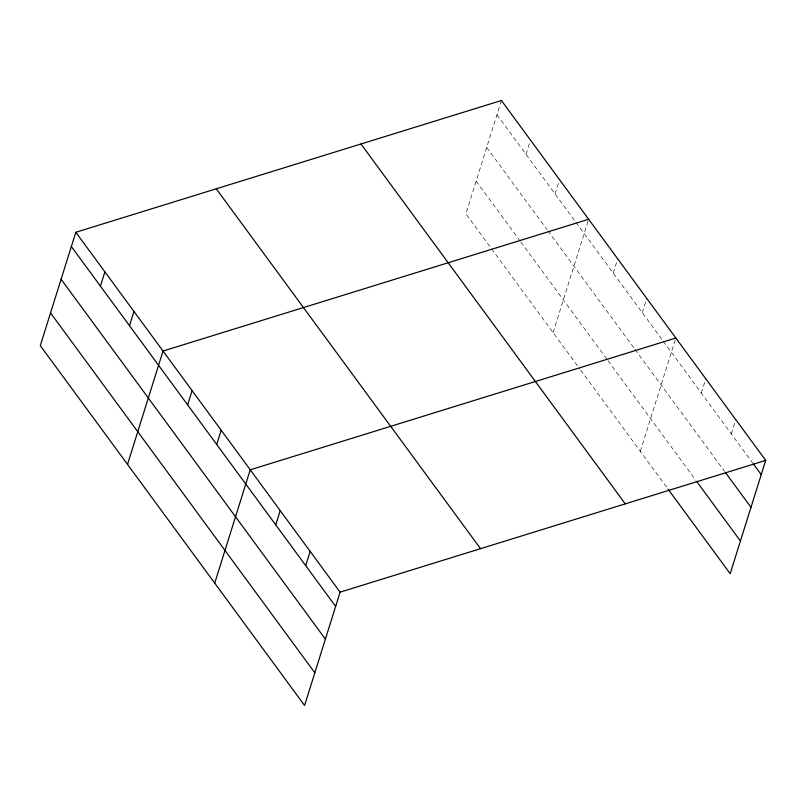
<?xml version="1.0" encoding="UTF-8"?>
<svg xmlns="http://www.w3.org/2000/svg" width="806" height="806" viewBox="0 0 806 806"><rect width="100%" height="100%" fill="white"/><g stroke="black" fill="none" stroke-linecap="round" stroke-linejoin="round"><path stroke-width="0.6" stroke-dasharray="4.03 3.02" d="M501.413 100.498L465.898 213.842L579.947 369.138M526.016 154.339L530.489 140.083M555.092 193.934L559.555 179.678M553.107 332.596L588.632 219.262M613.235 273.103L617.698 258.847M642.301 312.688L646.775 298.432M640.327 451.35L675.841 338.016M701.331 393.056L705.794 378.8M731.284 433.84L735.747 419.583M496.949 114.754L575.212 221.338M575.958 222.345L662.431 340.092M663.177 341.109L752.461 462.694M486.703 147.458L547.083 229.67M547.828 230.687L634.292 348.424M635.037 349.441L724.685 471.51M476.145 181.138L520.122 241.024M520.867 242.042L607.341 359.788M608.087 360.796L695.87 480.336M580.693 370.145L667.358 488.154"/><path stroke-width="1.21" d="M75.814 232.289L40.3 345.623L304.587 705.502L340.102 592.158L75.814 232.289L501.413 100.498L765.7 460.377L730.186 573.711L668.083 489.151M100.418 286.13L104.891 271.874M129.494 325.715L133.957 311.459M127.519 464.387L163.034 351.053L588.632 219.262M187.637 404.894L192.1 390.638M216.703 444.479L221.176 430.223M214.728 583.141L250.243 469.807L675.841 338.016M275.733 524.847L280.196 510.591M305.686 565.631L310.149 551.375M340.102 592.158L765.7 460.377M753.197 463.682L761.237 474.633M725.42 472.507L750.99 507.327M696.596 481.323L740.432 541.007M360.967 143.992L625.255 503.861M216.26 188.806L480.547 548.674M71.351 246.545L335.639 606.414M61.105 279.249L325.392 639.118M50.546 312.93L314.834 672.798"/></g></svg>
